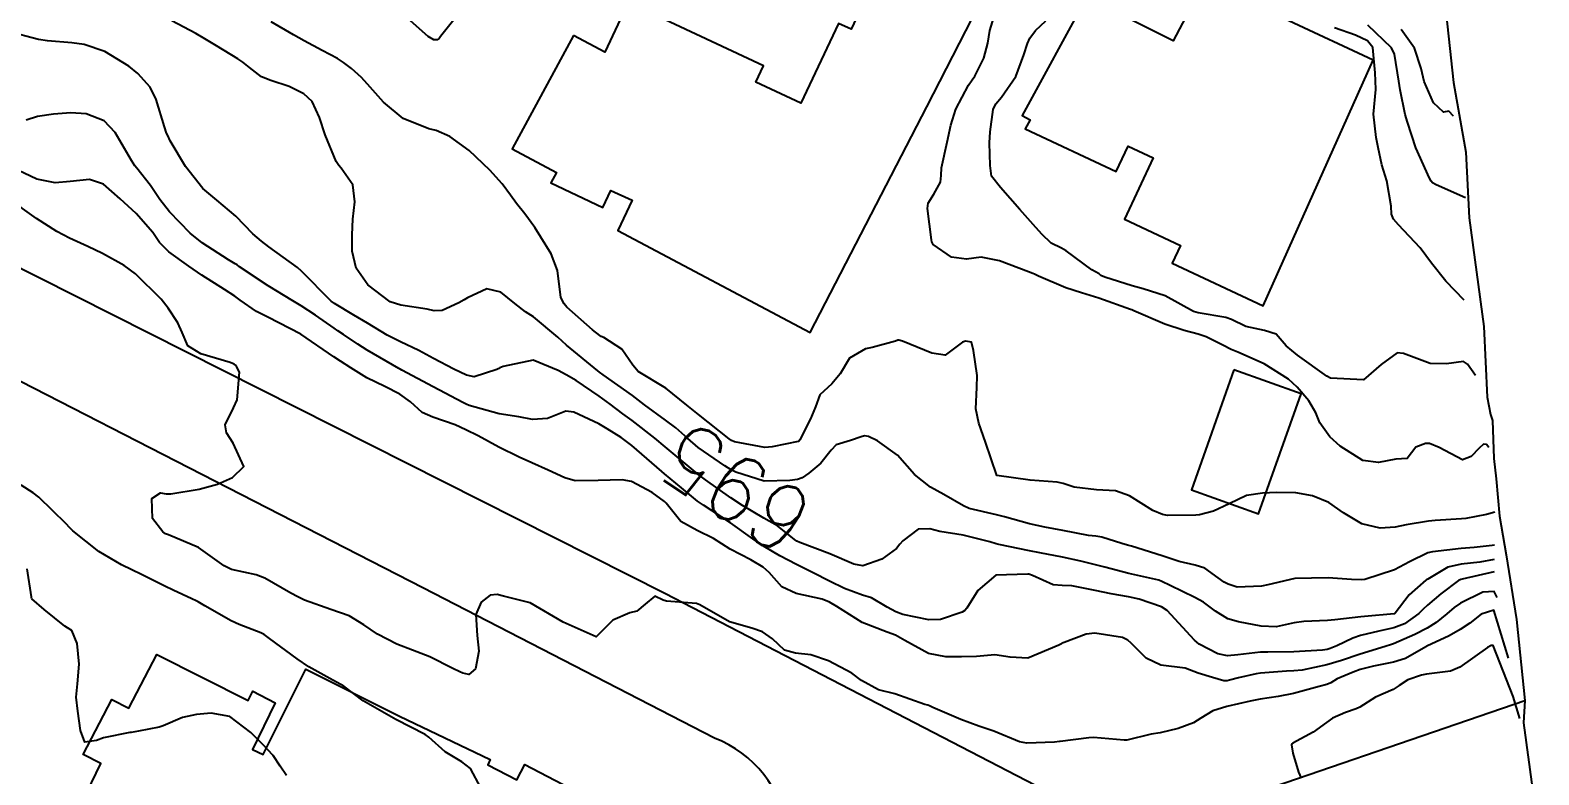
# Model space of a CAD drawing. Header units: metres. Extents: x 298520 to 308411, y 7433745 to 7450750.
# Drawn here: x 301017.1 to 301107.9, y 7447314.7 to 7447359.5 of the extents above; entities that cross this region are included whole.
import ezdxf
from ezdxf.enums import TextEntityAlignment as Align

# ---------------------------------------------------------------- set-up
doc = ezdxf.new("R2010")
doc.units = ezdxf.units.M
doc.header["$LTSCALE"] = 10
for name, color, linetype in [('Area', 45, 'Continuous'), ('Cotas', 45, 'Continuous'), ('Curvas de Nivel 1m', 11, 'Continuous'), ('Curvas de Nivel 5m', 15, 'Continuous'), ('Edificações', 30, 'Continuous'), ('Vias Primárias', 230, 'Continuous')]:
    doc.layers.add(name, color=color, linetype=linetype)
doc.styles.add('Style-STANDARD', font='STANDARD.shx')

msp = doc.modelspace()

# ---------------------------------------------------------------- linework, layer by layer
at = {"layer": 'Area'}
msp.add_polyline3d([(301101.794, 7447365.246, 706.326), (301102.763, 7447356.309, 711.357), (301103.505, 7447352.119, 712.216), (301103.696, 7447348.166, 700.296), (301104.589, 7447341.641, 710.916), (301104.785, 7447337.391, 710.266), (301104.988, 7447336.341, 697.849), (301105.107, 7447335.981, 702.329), (301105.186, 7447333.687, 709.936), (301105.321, 7447332.464, 702.296), (301105.535, 7447330.234, 706.427), (301105.919, 7447327.909, 696.457), (301106.551, 7447324.013, 702.717), (301107.051, 7447319.136, 696.875), (301106.97, 7447317.795, 690.645), (301107.894, 7447311.007, 690.806)], dxfattribs=at)
at = {"layer": 'Curvas de Nivel 1m', "flags": 128}
for points, elevation in [([(301104.893, 7447334.35), (301104.749, 7447334.536), (301104.555, 7447334.562), (301104.308, 7447334.314), (301103.815, 7447333.822), (301103.292, 7447333.62), (301101.889, 7447334.364), (301101.305, 7447334.607), (301101.068, 7447334.609), (301100.487, 7447334.378), (301099.97, 7447333.706), (301099.292, 7447333.648), (301098.242, 7447333.452), (301097.29, 7447333.573), (301095.93, 7447334.434), (301095.308, 7447334.994), (301094.72, 7447335.852), (301094.478, 7447336.453), (301094.041, 7447337.171), (301093.338, 7447337.997), (301092.822, 7447338.475), (301091.356, 7447339.392), (301089.773, 7447340.1), (301089.369, 7447340.255), (301088.863, 7447340.518), (301087.866, 7447341.02), (301087.379, 7447341.177), (301086.535, 7447341.395), (301085.385, 7447341.778), (301083.519, 7447342.579), (301083.394, 7447342.634), (301083.31, 7447342.665), (301081.404, 7447343.334), (301080.368, 7447343.661), (301079.413, 7447343.965), (301077.774, 7447344.655), (301077.541, 7447344.775), (301077.425, 7447344.828), (301077.167, 7447344.921), (301075.432, 7447345.592), (301074.323, 7447345.803), (301073.433, 7447345.695), (301072.537, 7447345.817), (301071.441, 7447346.571), (301071.355, 7447346.731), (301071.331, 7447346.844), (301071.098, 7447348.734), (301071.143, 7447349.058), (301071.476, 7447349.596), (301071.885, 7447350.326), (301071.912, 7447350.724), (301071.945, 7447351.171), (301072.279, 7447352.719), (301072.495, 7447353.749), (301072.797, 7447354.711), (301073.557, 7447356.144), (301073.792, 7447356.466), (301073.95, 7447356.696), (301074.481, 7447357.784), (301074.727, 7447358.689), (301074.841, 7447359.44), (301075.228, 7447360.684)], 698), ([(301105.223, 7447328.49), (301105.079, 7447328.468), (301103.992, 7447328.338), (301103.222, 7447328.275), (301101.496, 7447328.091), (301101.219, 7447328.024), (301100.111, 7447327.484), (301099.209, 7447327.001), (301097.43, 7447326.417), (301097.203, 7447326.395), (301096.62, 7447326.426), (301095.204, 7447326.517), (301093.203, 7447326.47), (301091.582, 7447326.103), (301091.198, 7447326.022), (301089.744, 7447325.957), (301089.199, 7447326.128), (301088.95, 7447326.263), (301088.599, 7447326.519), (301087.785, 7447327.107), (301087.21, 7447327.278), (301086.253, 7447327.509), (301085.216, 7447327.849), (301083.382, 7447328.418), (301083.222, 7447328.463), (301083.127, 7447328.487), (301082.793, 7447328.586), (301081.587, 7447328.956), (301081.237, 7447329.016), (301080.778, 7447329.075), (301079.24, 7447329.356), (301078.153, 7447329.557), (301077.244, 7447329.764), (301075.736, 7447330.188), (301075.249, 7447330.317), (301073.601, 7447330.697), (301073.254, 7447330.844), (301072.079, 7447331.535), (301071.265, 7447331.979), (301070.304, 7447332.74), (301069.29, 7447333.898), (301068.09, 7447334.768), (301067.547, 7447335.018), (301067.306, 7447335.054), (301067.095, 7447334.992), (301066.468, 7447334.788), (301065.586, 7447334.51), (301065.294, 7447334.194), (301064.676, 7447333.412), (301063.947, 7447332.813), (301063.553, 7447332.534), (301063.269, 7447332.425), (301062.815, 7447332.373), (301061.268, 7447332.328), (301059.564, 7447332.867), (301059.275, 7447333.025), (301058.899, 7447333.254), (301057.295, 7447334.365), (301056.66, 7447334.9), (301055.942, 7447335.543), (301055.314, 7447336.011), (301054.056, 7447336.933), (301053.331, 7447337.477), (301051.58, 7447338.736), (301051.352, 7447338.895), (301051.255, 7447338.971), (301049.368, 7447340.512), (301048.838, 7447340.995), (301047.385, 7447342.218), (301046.895, 7447342.524), (301046.26, 7447343.027), (301045.403, 7447343.71), (301044.558, 7447343.896), (301043.398, 7447343.37), (301043.208, 7447343.25), (301042.886, 7447343.065), (301041.869, 7447342.594), (301041.388, 7447342.584), (301040.976, 7447342.673), (301039.391, 7447342.918), (301038.738, 7447343.117), (301037.408, 7447344.144), (301036.702, 7447345.141), (301036.453, 7447346.165), (301036.454, 7447347.145), (301036.504, 7447348.098), (301036.621, 7447349.143), (301036.492, 7447350.154), (301035.796, 7447351.155), (301035.65, 7447351.314), (301035.497, 7447351.57), (301034.837, 7447353.167), (301034.486, 7447354.212), (301034.052, 7447355.175), (301033.547, 7447355.629), (301032.665, 7447356.075), (301031.555, 7447356.436), (301031.002, 7447356.653), (301030.277, 7447357.219), (301029.88, 7447357.539), (301029.571, 7447357.739), (301028.298, 7447358.527), (301027.588, 7447358.947), (301027.042, 7447359.256), (301025.601, 7447360.031)], 696), ([(301105.253, 7447330.46), (301104.744, 7447330.328), (301103.503, 7447330.092), (301103.249, 7447330.064), (301101.649, 7447329.964), (301101.246, 7447329.93), (301099.914, 7447329.713), (301099.24, 7447329.561), (301098.347, 7447329.511), (301097.243, 7447329.766), (301096.131, 7447330.431), (301095.259, 7447331.051), (301094.26, 7447331.452), (301093.265, 7447331.629), (301092.103, 7447331.644), (301091.264, 7447331.605), (301090.293, 7447331.469), (301089.258, 7447330.973), (301088.309, 7447330.524), (301087.477, 7447330.309), (301087.249, 7447330.279), (301085.535, 7447330.271), (301085.25, 7447330.333), (301084.665, 7447330.566), (301083.262, 7447331.453), (301082.414, 7447331.742), (301081.265, 7447331.807), (301079.923, 7447331.967), (301079.268, 7447332.188), (301078.9, 7447332.267), (301077.27, 7447332.394), (301075.273, 7447332.68), (301074.584, 7447334.687), (301074.188, 7447335.817), (301074.003, 7447336.693), (301074.064, 7447337.964), (301074.082, 7447338.693), (301073.873, 7447340.187), (301073.745, 7447340.696), (301073.373, 7447340.756), (301073.204, 7447340.703), (301072.16, 7447339.919), (301071.362, 7447340.028), (301069.584, 7447340.748), (301069.374, 7447340.813), (301069.313, 7447340.811), (301069.162, 7447340.752), (301067.767, 7447340.366), (301067.366, 7447340.288), (301066.407, 7447339.734), (301065.841, 7447338.793), (301065.337, 7447338.18), (301064.608, 7447337.533), (301064.347, 7447336.81), (301064.051, 7447336.077), (301063.406, 7447334.819), (301063.365, 7447334.757), (301063.301, 7447334.721), (301061.742, 7447334.398), (301061.296, 7447334.367), (301059.468, 7447334.701), (301059.301, 7447334.773), (301059.145, 7447334.872), (301057.317, 7447336.343), (301057.007, 7447336.581), (301056.604, 7447336.901), (301055.338, 7447337.919), (301053.673, 7447338.937), (301053.357, 7447339.313), (301052.687, 7447340.271), (301051.605, 7447340.967), (301051.448, 7447341.043), (301051.374, 7447341.095), (301050.923, 7447341.429), (301049.391, 7447342.792), (301049.216, 7447342.992), (301049.012, 7447343.381), (301048.821, 7447344.996), (301048.435, 7447345.998), (301047.816, 7447347.006), (301047.449, 7447347.599), (301046.855, 7447348.417), (301046.357, 7447349.027), (301045.989, 7447349.543), (301045.485, 7447350.219), (301044.739, 7447351.048), (301043.505, 7447352.221), (301042.338, 7447353.072), (301041.518, 7447353.431), (301041.084, 7447353.522), (301039.528, 7447354.138), (301038.349, 7447355.122), (301037.552, 7447356.039), (301037.031, 7447356.611), (301036.428, 7447357.147), (301035.932, 7447357.52), (301035.569, 7447357.753), (301034.655, 7447358.245), (301033.579, 7447358.81), (301032.932, 7447359.187), (301031.594, 7447359.963)], 697), ([(301042.589, 7447360.079), (301041.786, 7447359.078), (301041.699, 7447358.962), (301041.581, 7447358.877), (301041.384, 7447358.886), (301041.04, 7447359.088), (301039.601, 7447360.343)], 698), ([(301104.083, 7447338.68), (301103.607, 7447339.361), (301103.36, 7447339.522), (301102.333, 7447339.386), (301101.359, 7447339.409), (301099.748, 7447340.005), (301099.368, 7447340.051), (301098.412, 7447339.349), (301097.343, 7447338.42), (301095.344, 7447338.522), (301095.137, 7447338.652), (301093.365, 7447339.916), (301092.684, 7447340.477), (301092.073, 7447341.173), (301091.382, 7447341.401), (301090.254, 7447341.632), (301089.388, 7447342.053), (301089.048, 7447342.174), (301087.392, 7447342.454), (301087.112, 7447342.543), (301085.407, 7447343.475), (301084.085, 7447343.901), (301083.416, 7447344.091), (301081.766, 7447344.605), (301081.527, 7447344.711), (301081.425, 7447344.796), (301080.987, 7447345.055), (301079.439, 7447346.195), (301079.156, 7447346.35), (301078.541, 7447346.644), (301077.979, 7447347.183), (301077.454, 7447347.763), (301076.66, 7447348.668), (301075.483, 7447349.997), (301074.945, 7447350.685), (301074.864, 7447351.321), (301074.836, 7447352.687), (301074.866, 7447353.343), (301075.042, 7447354.685), (301075.208, 7447355.022), (301075.55, 7447355.435), (301076.402, 7447356.667), (301076.903, 7447357.987), (301077.119, 7447358.657), (301077.258, 7447358.985), (301077.595, 7447359.432), (301078.225, 7447360.022)], 699), ([(301103.483, 7447349.37), (301101.705, 7447350.152), (301101.491, 7447350.275), (301101.417, 7447350.371), (301101.317, 7447350.549), (301100.484, 7447352.38), (301099.979, 7447353.935), (301099.858, 7447354.387), (301099.555, 7447355.868), (301099.464, 7447356.391), (301099.211, 7447358.027), (301099.02, 7447358.398), (301097.603, 7447359.765)], 701), ([(301102.753, 7447354.28), (301102.483, 7447354.592), (301102.151, 7447354.535), (301101.544, 7447355.099), (301100.985, 7447356.376), (301100.802, 7447357.146), (301100.417, 7447358.382), (301099.6, 7447359.506)], 702), ([(301105.213, 7447326.87), (301103.285, 7447326.43), (301103.204, 7447326.415), (301103.15, 7447326.404), (301103.064, 7447326.351), (301102.004, 7447325.552), (301101.188, 7447324.871), (301100.93, 7447324.628), (301100.669, 7447324.375), (301099.811, 7447323.746), (301099.17, 7447323.504), (301098.258, 7447323.312), (301097.162, 7447323.05), (301096.691, 7447322.894), (301095.736, 7447322.434), (301095.327, 7447322.262), (301095.151, 7447322.208), (301094.864, 7447322.159), (301093.149, 7447322.063), (301091.578, 7447322.056), (301091.148, 7447322.041), (301089.772, 7447321.878), (301089.146, 7447321.834), (301088.578, 7447321.949), (301087.453, 7447322.536), (301087.157, 7447322.779), (301085.519, 7447324.557), (301085.185, 7447324.767), (301083.839, 7447325.23), (301083.191, 7447325.376), (301082.154, 7447325.557), (301081.194, 7447325.759), (301079.782, 7447326.039), (301079.197, 7447326.058), (301078.65, 7447326.09), (301077.422, 7447326.657), (301077.204, 7447326.73), (301077.126, 7447326.739), (301075.203, 7447326.68), (301074.126, 7447325.758), (301073.469, 7447324.697), (301073.334, 7447324.545), (301073.179, 7447324.46), (301071.871, 7447324.021), (301071.172, 7447323.992), (301069.613, 7447324.309), (301069.179, 7447324.477), (301068.668, 7447324.758), (301067.723, 7447325.306), (301067.19, 7447325.486), (301066.101, 7447325.883), (301065.198, 7447326.321), (301064.214, 7447326.81), (301063.21, 7447327.32), (301062.204, 7447327.849), (301061.226, 7447328.419), (301060.588, 7447328.856), (301059.242, 7447329.819), (301057.6, 7447330.887), (301057.255, 7447331.131), (301056.281, 7447331.923), (301055.271, 7447332.766), (301055.095, 7447332.922), (301053.296, 7447334.482), (301052.649, 7447334.95), (301051.818, 7447335.472), (301051.311, 7447335.783), (301049.814, 7447336.489), (301049.318, 7447336.536), (301048.211, 7447336.104), (301047.313, 7447336.052), (301046.503, 7447336.211), (301045.316, 7447336.392), (301043.499, 7447336.88), (301043.322, 7447336.957), (301043.114, 7447337.062), (301041.337, 7447338.004), (301039.45, 7447339.01), (301039.352, 7447339.064), (301039.268, 7447339.111), (301037.364, 7447340.213), (301036.793, 7447340.564), (301035.948, 7447341.151), (301035.603, 7447341.384), (301035.377, 7447341.533), (301034.245, 7447342.311), (301033.39, 7447342.88), (301032.892, 7447343.185), (301031.406, 7447344.092), (301029.679, 7447345.226), (301029.533, 7447345.337), (301029.425, 7447345.41), (301029.013, 7447345.648), (301027.437, 7447346.67), (301026.708, 7447347.257), (301025.462, 7447348.524), (301024.879, 7447349.279), (301024.316, 7447350.122), (301023.492, 7447351.16), (301023.382, 7447351.301), (301023.183, 7447351.616), (301022.198, 7447353.313), (301021.523, 7447354.01), (301020.446, 7447354.42), (301019.53, 7447354.484), (301018.474, 7447354.415), (301017.526, 7447354.266), (301016.845, 7447354.055)], 694), ([(301105.383, 7447325.34), (301105.197, 7447325.702), (301104.523, 7447325.657), (301103.189, 7447324.999), (301102.8, 7447324.741), (301102.363, 7447324.358), (301101.706, 7447323.834), (301101.17, 7447323.501), (301100.439, 7447323.102), (301099.155, 7447322.556), (301099.033, 7447322.513), (301098.64, 7447322.398), (301097.148, 7447321.93), (301096.023, 7447321.552), (301095.141, 7447321.285), (301093.647, 7447320.972), (301093.137, 7447320.926), (301092.704, 7447320.907), (301091.136, 7447320.788), (301090.878, 7447320.751), (301089.823, 7447320.503), (301089.278, 7447320.362), (301089.131, 7447320.326), (301088.935, 7447320.317), (301088.245, 7447320.523), (301087.387, 7447320.788), (301087.136, 7447320.889), (301086.607, 7447321.076), (301085.14, 7447321.264), (301084.256, 7447321.685), (301083.36, 7447322.587), (301083.156, 7447322.77), (301082.831, 7447322.92), (301081.162, 7447323.186), (301080.653, 7447323.122), (301079.323, 7447322.628), (301079.201, 7447322.581), (301079.152, 7447322.558), (301078.993, 7447322.474), (301077.143, 7447321.691), (301076.063, 7447321.752), (301075.145, 7447321.887), (301074.045, 7447321.79), (301073.144, 7447321.765), (301072.207, 7447321.777), (301071.145, 7447321.969), (301069.739, 7447322.744), (301069.158, 7447323.067), (301068.666, 7447323.252), (301067.169, 7447323.83), (301065.631, 7447324.796), (301065.186, 7447325.06), (301064.762, 7447325.23), (301063.191, 7447325.583), (301062.333, 7447325.972), (301061.569, 7447326.845), (301061.208, 7447327.164), (301060.465, 7447327.606), (301059.223, 7447328.242), (301058.204, 7447328.88), (301057.238, 7447329.357), (301056.242, 7447329.905), (301055.443, 7447330.917), (301055.355, 7447331.019), (301055.255, 7447331.102), (301054.527, 7447331.66), (301053.267, 7447332.317), (301052.723, 7447332.404), (301051.267, 7447332.364), (301049.888, 7447332.363), (301049.268, 7447332.537), (301048.251, 7447333), (301047.279, 7447333.445), (301046.519, 7447333.787), (301045.293, 7447334.38), (301044.053, 7447335.052), (301043.307, 7447335.429), (301042.662, 7447335.714), (301041.314, 7447336.173), (301040.682, 7447336.455), (301039.978, 7447337.1), (301039.33, 7447337.568), (301038.434, 7447338.022), (301037.344, 7447338.557), (301036.384, 7447339.145), (301035.751, 7447339.548), (301035.359, 7447339.803), (301033.373, 7447341.18), (301031.383, 7447342.19), (301030.708, 7447342.532), (301029.727, 7447343.225), (301029.396, 7447343.466), (301028.785, 7447343.853), (301027.415, 7447344.723), (301026.629, 7447345.258), (301025.431, 7447346.121), (301024.855, 7447346.696), (301024.452, 7447347.285), (301023.46, 7447348.429), (301022.489, 7447349.31), (301021.482, 7447350.196), (301020.639, 7447350.487), (301019.483, 7447350.355), (301018.572, 7447350.269), (301017.484, 7447350.502), (301015.609, 7447351.389)], 693), ([(301106.073, 7447321.69), (301105.185, 7447324.577), (301104.419, 7447324.331), (301103.731, 7447323.785), (301103.169, 7447323.412), (301102.498, 7447323.022), (301101.153, 7447322.401), (301101.133, 7447322.39), (301101.094, 7447322.371), (301099.862, 7447321.666), (301099.143, 7447321.445), (301097.944, 7447321.211), (301097.139, 7447320.999), (301096.71, 7447320.851), (301095.754, 7447320.434), (301095.366, 7447320.203), (301095.13, 7447320.107), (301094.671, 7447319.99), (301093.124, 7447319.561), (301092.211, 7447319.39), (301091.12, 7447319.225), (301090.516, 7447319.099), (301089.116, 7447318.789), (301088.263, 7447318.523), (301087.552, 7447318.087), (301087.102, 7447317.805), (301086.184, 7447317.462), (301085.092, 7447317.197), (301084.551, 7447317.108), (301083.085, 7447316.759), (301082.925, 7447316.752), (301081.087, 7447316.907), (301080.808, 7447316.892), (301079.084, 7447316.676), (301079.044, 7447316.67), (301078.732, 7447316.635), (301077.082, 7447316.565), (301076.638, 7447316.664), (301075.092, 7447317.294), (301074.189, 7447317.596), (301073.102, 7447317.989), (301071.422, 7447318.725), (301071.21, 7447318.825), (301071.114, 7447318.852), (301070.94, 7447318.906), (301069.121, 7447319.543), (301068.141, 7447319.783), (301067.129, 7447320.345), (301066.541, 7447320.786), (301065.14, 7447321.523), (301064.061, 7447321.894), (301063.145, 7447321.996), (301062.479, 7447322.162), (301061.764, 7447322.841), (301061.159, 7447323.269), (301060.527, 7447323.492), (301059.168, 7447323.875), (301057.38, 7447324.888), (301057.184, 7447324.975), (301055.381, 7447325.113), (301055.185, 7447325.175), (301054.688, 7447325.425), (301054.099, 7447324.931), (301053.605, 7447324.508), (301053.175, 7447324.407), (301052.152, 7447323.972), (301051.153, 7447322.97), (301049.166, 7447323.847), (301047.183, 7447325.01), (301045.569, 7447325.417), (301045.188, 7447325.507), (301044.761, 7447325.471), (301044.219, 7447325.05), (301043.913, 7447324.311), (301043.992, 7447323.052), (301044.088, 7447322.111), (301043.883, 7447321.053), (301043.476, 7447320.71), (301043.13, 7447320.781), (301042.934, 7447320.866), (301042.529, 7447321.069), (301041.143, 7447321.774), (301040.088, 7447322.161), (301039.154, 7447322.532), (301037.978, 7447323.122), (301037.168, 7447323.682), (301036.27, 7447324.24), (301035.177, 7447324.607), (301033.59, 7447325.176), (301033.185, 7447325.376), (301032.778, 7447325.593), (301031.196, 7447326.497), (301030.683, 7447326.693), (301029.201, 7447327.029), (301028.746, 7447327.235), (301027.219, 7447328.344), (301025.404, 7447329.103), (301025.231, 7447329.173), (301025.067, 7447329.282), (301024.447, 7447330.082), (301024.395, 7447331.289), (301024.917, 7447331.624), (301025.257, 7447331.581), (301025.549, 7447331.569), (301027.259, 7447331.862), (301028.345, 7447332.157), (301029.266, 7447332.549), (301029.94, 7447333.22), (301029.294, 7447334.624), (301028.895, 7447335.234), (301028.82, 7447335.722), (301029.318, 7447336.753), (301029.531, 7447337.227), (301029.674, 7447338.899), (301029.502, 7447339.228), (301029.439, 7447339.314), (301029.354, 7447339.38), (301029.108, 7447339.48), (301027.36, 7447339.984), (301026.569, 7447340.466), (301026.22, 7447341.267), (301025.959, 7447341.851), (301025.388, 7447342.739), (301024.959, 7447343.284), (301023.415, 7447344.804), (301022.737, 7447345.307), (301021.43, 7447346.032), (301020.539, 7447346.439), (301019.439, 7447346.942), (301018.677, 7447347.358), (301017.454, 7447348.124), (301015.701, 7447349.388)], 692), ([(301044.213, 7447313.886), (301043.574, 7447315.055), (301043.067, 7447315.454), (301042.051, 7447316.054), (301041.081, 7447316.934), (301040.858, 7447317.092), (301039.096, 7447317.99), (301037.113, 7447319.13), (301035.968, 7447319.994), (301035.126, 7447320.472), (301033.853, 7447321.173), (301033.14, 7447321.641), (301031.491, 7447322.863), (301031.161, 7447323.102), (301030.964, 7447323.203), (301029.652, 7447323.707), (301029.17, 7447323.935), (301027.586, 7447324.839), (301027.181, 7447325.066), (301027.06, 7447325.13), (301026.812, 7447325.256), (301025.687, 7447325.772), (301025.19, 7447326.011), (301023.778, 7447326.713), (301023.2, 7447326.998), (301022.569, 7447327.306), (301021.215, 7447328.109), (301019.654, 7447329.344), (301019.438, 7447329.55), (301019.237, 7447329.76), (301017.601, 7447331.367), (301017.257, 7447331.626), (301016.544, 7447332.097)], 691), ([(301106.753, 7447318.05), (301106.352, 7447319.387), (301105.155, 7447322.445), (301105.025, 7447322.452), (301104.81, 7447322.325), (301103.141, 7447321.143), (301102.586, 7447320.908), (301101.136, 7447320.725), (301100.836, 7447320.673), (301100.002, 7447320.381), (301099.481, 7447320.033), (301099.127, 7447319.808), (301098.063, 7447319.346), (301097.116, 7447318.734), (301096.9, 7447318.637), (301096.266, 7447318.428), (301095.472, 7447318.072), (301095.104, 7447317.819), (301094.303, 7447317.244), (301093.084, 7447316.573), (301093.023, 7447316.532), (301093.005, 7447316.471), (301093.078, 7447315.966), (301093.422, 7447314.82), (301093.587, 7447314.462)], 691)]:
    msp.add_lwpolyline(points, dxfattribs=dict(at, elevation=elevation))
at = {"layer": 'Curvas de Nivel 5m', "flags": 128}
for points, elevation in [([(301103.403, 7447343.23), (301102.289, 7447344.361), (301101.434, 7447345.452), (301100.748, 7447346.377), (301099.456, 7447347.748), (301099.148, 7447348.083), (301099.035, 7447348.396), (301098.996, 7447348.871), (301098.741, 7447350.401), (301098.453, 7447351.356), (301098.217, 7447352.409), (301098.109, 7447353.001), (301097.951, 7447354.414), (301098.083, 7447355.884), (301098.07, 7447356.412), (301098.043, 7447356.888), (301097.894, 7447358.415), (301097.589, 7447358.822), (301096.864, 7447359.157), (301095.6, 7447359.607)], 700), ([(301105.213, 7447327.63), (301104.347, 7447327.465), (301103.213, 7447327.343), (301102.41, 7447327.159), (301101.204, 7447326.445), (301101.162, 7447326.412), (301101.098, 7447326.371), (301100.084, 7447325.491), (301099.244, 7447324.389), (301099.213, 7447324.359), (301099.182, 7447324.351), (301097.398, 7447324.199), (301097.179, 7447324.179), (301095.611, 7447324.001), (301095.176, 7447323.946), (301093.749, 7447323.886), (301093.173, 7447323.808), (301092.081, 7447323.569), (301091.17, 7447323.608), (301089.81, 7447323.867), (301089.176, 7447324.044), (301088.439, 7447324.521), (301087.705, 7447325.049), (301087.191, 7447325.335), (301085.695, 7447326.058), (301085.2, 7447326.303), (301085.01, 7447326.372), (301084.108, 7447326.571), (301083.205, 7447326.788), (301081.771, 7447327.164), (301081.213, 7447327.304), (301080.32, 7447327.516), (301079.22, 7447327.756), (301077.859, 7447328.015), (301077.225, 7447328.142), (301075.393, 7447328.516), (301075.231, 7447328.556), (301074.852, 7447328.684), (301073.237, 7447329.079), (301071.832, 7447329.314), (301071.24, 7447329.475), (301070.526, 7447329.451), (301069.615, 7447328.746), (301069.438, 7447328.54), (301069.226, 7447328.283), (301068.336, 7447327.644), (301067.21, 7447327.232), (301066.651, 7447327.346), (301065.22, 7447327.956), (301063.403, 7447328.646), (301063.231, 7447328.721), (301063.082, 7447328.822), (301062.058, 7447329.655), (301061.246, 7447330.111), (301059.948, 7447330.863), (301059.258, 7447331.332), (301057.732, 7447332.422), (301057.272, 7447332.763), (301057.2, 7447332.819), (301057.113, 7447332.892), (301055.295, 7447334.408), (301054.676, 7447334.926), (301053.313, 7447335.989), (301052.757, 7447336.389), (301051.986, 7447336.96), (301051.33, 7447337.443), (301049.941, 7447338.387), (301049.349, 7447338.727), (301048.852, 7447338.995), (301047.359, 7447339.607), (301045.556, 7447339.238), (301045.354, 7447339.141), (301045.289, 7447339.106), (301045.169, 7447339.042), (301043.796, 7447338.606), (301043.348, 7447338.718), (301042.59, 7447339.068), (301041.359, 7447339.716), (301040.469, 7447340.199), (301039.369, 7447340.713), (301038.577, 7447341.118), (301037.38, 7447341.834), (301036.569, 7447342.327), (301035.391, 7447343.014), (301035.198, 7447343.162), (301033.42, 7447344.962), (301033.167, 7447345.183), (301031.435, 7447346.434), (301031.004, 7447346.772), (301030.481, 7447347.214), (301029.458, 7447348.265), (301028.305, 7447349.242), (301027.48, 7447349.939), (301026.428, 7447351.261), (301025.508, 7447352.802), (301025.357, 7447353.118), (301025.29, 7447353.273), (301025.156, 7447353.638), (301024.661, 7447355.283), (301024.295, 7447356.034), (301023.559, 7447356.862), (301023.021, 7447357.305), (301021.576, 7447358.175), (301020.327, 7447358.594), (301019.583, 7447358.706), (301018.127, 7447358.823), (301017.586, 7447358.895), (301015.753, 7447359.388)], 695), ([(301032.503, 7447314.634), (301032.135, 7447315.194), (301031.711, 7447315.842), (301031.076, 7447316.5), (301030.358, 7447317.217), (301029.097, 7447318.171), (301027.97, 7447318.371), (301027.099, 7447318.293), (301026.24, 7447318.118), (301025.088, 7447317.616), (301024.841, 7447317.528), (301023.599, 7447317.295), (301023.156, 7447317.225), (301023.082, 7447317.217), (301021.498, 7447316.897), (301021.077, 7447316.73), (301020.375, 7447316.63), (301020.111, 7447317.335), (301019.938, 7447318.5), (301019.846, 7447319.339), (301019.922, 7447320.139), (301020.035, 7447321.336), (301019.915, 7447322.575), (301019.582, 7447323.344), (301019.331, 7447323.514), (301019.166, 7447323.618), (301017.927, 7447324.611), (301017.182, 7447325.26), (301017.156, 7447325.343), (301017.151, 7447325.37), (301016.887, 7447327.062)], 690)]:
    msp.add_lwpolyline(points, dxfattribs=dict(at, elevation=elevation))
at = {"layer": 'Edificações'}
for points in [[(301049.779, 7447359.147), (301046.101, 7447352.33), (301048.76, 7447350.895), (301048.423, 7447350.269), (301051.556, 7447348.801), (301052.035, 7447349.825), (301053.308, 7447349.229), (301052.46, 7447347.418), (301064.037, 7447341.269), (301071.047, 7447354.843), (301075.365, 7447363.263), (301069.669, 7447366.271), (301066.489, 7447359.519), (301065.739, 7447359.872), (301063.474, 7447355.063), (301060.754, 7447356.343), (301061.212, 7447357.316), (301053.071, 7447361.135), (301051.664, 7447358.137)], [(301080.661, 7447361.439), (301076.783, 7447354.33), (301077.276, 7447354.061), (301076.981, 7447353.521), (301082.457, 7447350.957), (301083.17, 7447352.481), (301084.674, 7447351.777), (301082.948, 7447348.089), (301086.329, 7447346.507), (301085.83, 7447345.439), (301091.31, 7447342.873), (301097.931, 7447357.648), (301087.763, 7447362.409), (301085.885, 7447358.82)], [(301089.54, 7447339.026), (301086.977, 7447331.807), (301091.017, 7447330.373), (301093.579, 7447337.591)]]:
    msp.add_lwpolyline(points, close=True, dxfattribs=at)
msp.add_lwpolyline([(301019.668, 7447311.911), (301021.329, 7447315.36), (301020.258, 7447315.893), (301021.993, 7447319.21), (301023.007, 7447318.68), (301024.695, 7447321.908), (301030.202, 7447319.138), (301030.482, 7447319.695), (301031.833, 7447318.997), (301030.465, 7447316.195), (301031.093, 7447315.889), (301033.673, 7447321.023), (301039.311, 7447318.189), (301044.769, 7447315.595), (301044.618, 7447315.276), (301046.368, 7447314.363), (301046.857, 7447315.3), (301054.189, 7447311.461)], dxfattribs=at)
at = {"layer": 'Vias Primárias'}
msp.add_lwpolyline([(301062.613, 7447311.275, 0.285922), (301058.272, 7447316.868), (301040.705, 7447325.919), (300964.154, 7447365.162), (300946.368, 7447374.149, 0.103005), (300943.612, 7447374.89, -0.345497), (300936.505, 7447381.156, -0.245896), (300937.95, 7447385.835, -0.326283), (300946.155, 7447387.146, -0.221154), (300948.76, 7447383.812, 0.122958), (300951.106, 7447379.222), (300986.58, 7447360.231), (301055.278, 7447325.588), (301079.269, 7447313.178, 0.187152)], format="xyb", dxfattribs=at)
msp.add_lwpolyline([(301087.164, 7447312.328), (301107.051, 7447319.136)], dxfattribs=at)

# ---------------------------------------------------------------- texts
at = {"layer": 'Cotas', "style": 'Style-STANDARD'}
msp.add_text('695', height=4, rotation=146.68862, dxfattribs=at).set_placement((301059.583, 7447331.892, 695), align=Align.MIDDLE_CENTER)

doc.saveas('drawing.dxf')
